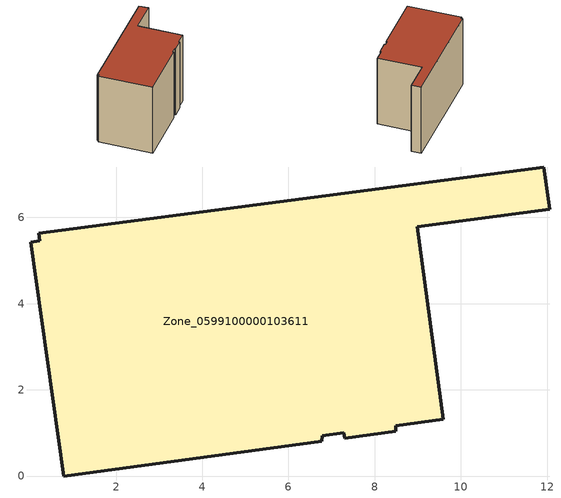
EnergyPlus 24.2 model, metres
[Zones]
Zone_0599100000103611
 floor ground (C_G): 6.79,0.93 6.77,0.81 0.78,0 0.02,5.43 0.23,5.46 0.21,5.63 11.92,7.17 12.06,6.19 8.99,5.78 9.59,1.32 8.49,1.17 8.49,1.04 7.3,0.88 7.29,1 z0.09
 wall outside (C_F): 8.99,5.78 12.06,6.19 11.92,7.17 0.21,5.63 0.23,5.46 0.02,5.43 0.78,0 6.77,0.81 6.79,0.93 7.29,1 7.3,0.88 8.49,1.04 8.49,1.17 9.59,1.32 8.99,5.78 z0.09:7.79
 roof outside (C_R): 7.29,1 7.3,0.88 8.49,1.04 8.49,1.17 9.59,1.32 8.99,5.78 12.06,6.19 11.92,7.17 0.21,5.63 0.23,5.46 0.02,5.43 0.78,0 6.77,0.81 6.79,0.93 z7.79
[BUILDING]
Pand.0599100000103611: North Axis=0; Terrain=City; Loads Convergence Tolerance Value=0.04; Temperature Convergence Tolerance Value=0.4; Solar Distribution=FullExterior; Maximum Number of Warmup Days=25; Minimum Number of Warmup Days=1
[Site:Location]
Rotterdam.The.Hague.AP_ZH_NLD Design_Conditions: Latitude=51.96; Longitude=4.45; Time Zone=1; Elevation=-4.5
[SITE:GROUNDTEMPERATURE:BUILDINGSURFACE]
18, 18, 18, 18, 18, 18, 18, 18, 18, 18, 18, 18
[MATERIAL] Thermal Absorptance=0.9; Solar Absorptance=0.7; Visible Absorptance=0.7
Name | Roughness | Thickness | Conductivity | Density | Specific Heat
G.TC.1975-1991 | MediumSmooth | 0.15 | 0.288461 | 540 | 1210
F.TC.1975-1991 | Rough | 0.3 | 0.230769 | 1920 | 840
R.TC.1975-1991 | MediumRough | 0.2 | 0.153846 | 1500 | 1000
[CONSTRUCTION]
C_G: G.TC.1975-1991
C_F: F.TC.1975-1991
C_R: R.TC.1975-1991
[ZONE]
Zone_0599100000103611: Type=1; Multiplier=1; Ceiling Height=Autocalculate; Volume=Autocalculate; Floor Area=autocalculate; Part of Total Floor Area=Yes
[ZONEINFILTRATION:DESIGNFLOWRATE]
Infil_Zone_0599100000103611: Zone or ZoneList or Space or SpaceList=Zone_0599100000103611; Schedule=AlwaysOn; Design Flow Rate Calculation Method=Flow/Area; Flow Rate per Floor Area=0.003; Constant Term Coefficient=1; Temperature Term Coefficient=0; Velocity Term Coefficient=0; Velocity Squared Term Coefficient=0
[HVACTEMPLATE:ZONE:IDEALLOADSAIRSYSTEM]
Zone_0599100000103611: Maximum Heating Supply Air Temperature=50; Minimum Cooling Supply Air Temperature=13; Maximum Heating Supply Air Humidity Ratio=0.0156; Minimum Cooling Supply Air Humidity Ratio=0.0077; Heating Limit=NoLimit; Cooling Limit=NoLimit; Dehumidification Control Type=ConstantSensibleHeatRatio; Cooling Sensible Heat Ratio=0.7; Dehumidification Setpoint=60; Humidification Control Type=None; Humidification Setpoint=30; Outdoor Air Method=None; Outdoor Air Flow Rate per Person=0.00944; Outdoor Air Flow Rate per Zone Floor Area=0; Outdoor Air Flow Rate per Zone=0; Demand Controlled Ventilation Type=None; Outdoor Air Economizer Type=NoEconomizer; Heat Recovery Type=None; Sensible Heat Recovery Effectiveness=0.7; Latent Heat Recovery Effectiveness=0.65
[ZONECONTROL:THERMOSTAT]
ThermostatControl_Zone_0599100000103611: Zone or ZoneList=Zone_0599100000103611; Control Type Schedule=DualSetpointControlType; Control 1=Thermostat_Zone_0599100000103611; Temperature Difference Between Cutout And Setpoint=0
[THERMOSTATSETPOINT:DUALSETPOINT]
Thermostat_Zone_0599100000103611: Heating Setpoint Temperature Schedule=HeatingSetpoint_Zone_0599100000103611; Cooling Setpoint Temperature Schedule=CoolingSetpoint_Zone_0599100000103611
[SCHEDULE:COMPACT]
HeatingSetpoint_Zone_0599100000103611: Through: 12/31, For: AllDays, Until: 24:00, 21
CoolingSetpoint_Zone_0599100000103611: Through: 12/31, For: AllDays, Until: 24:00, 24
DualSetpointControlType: Through: 12/31, For: AllDays, Until: 24:00, 4
AlwaysOn: Through: 12/31, For: AllDays, Until: 24:00, 1
